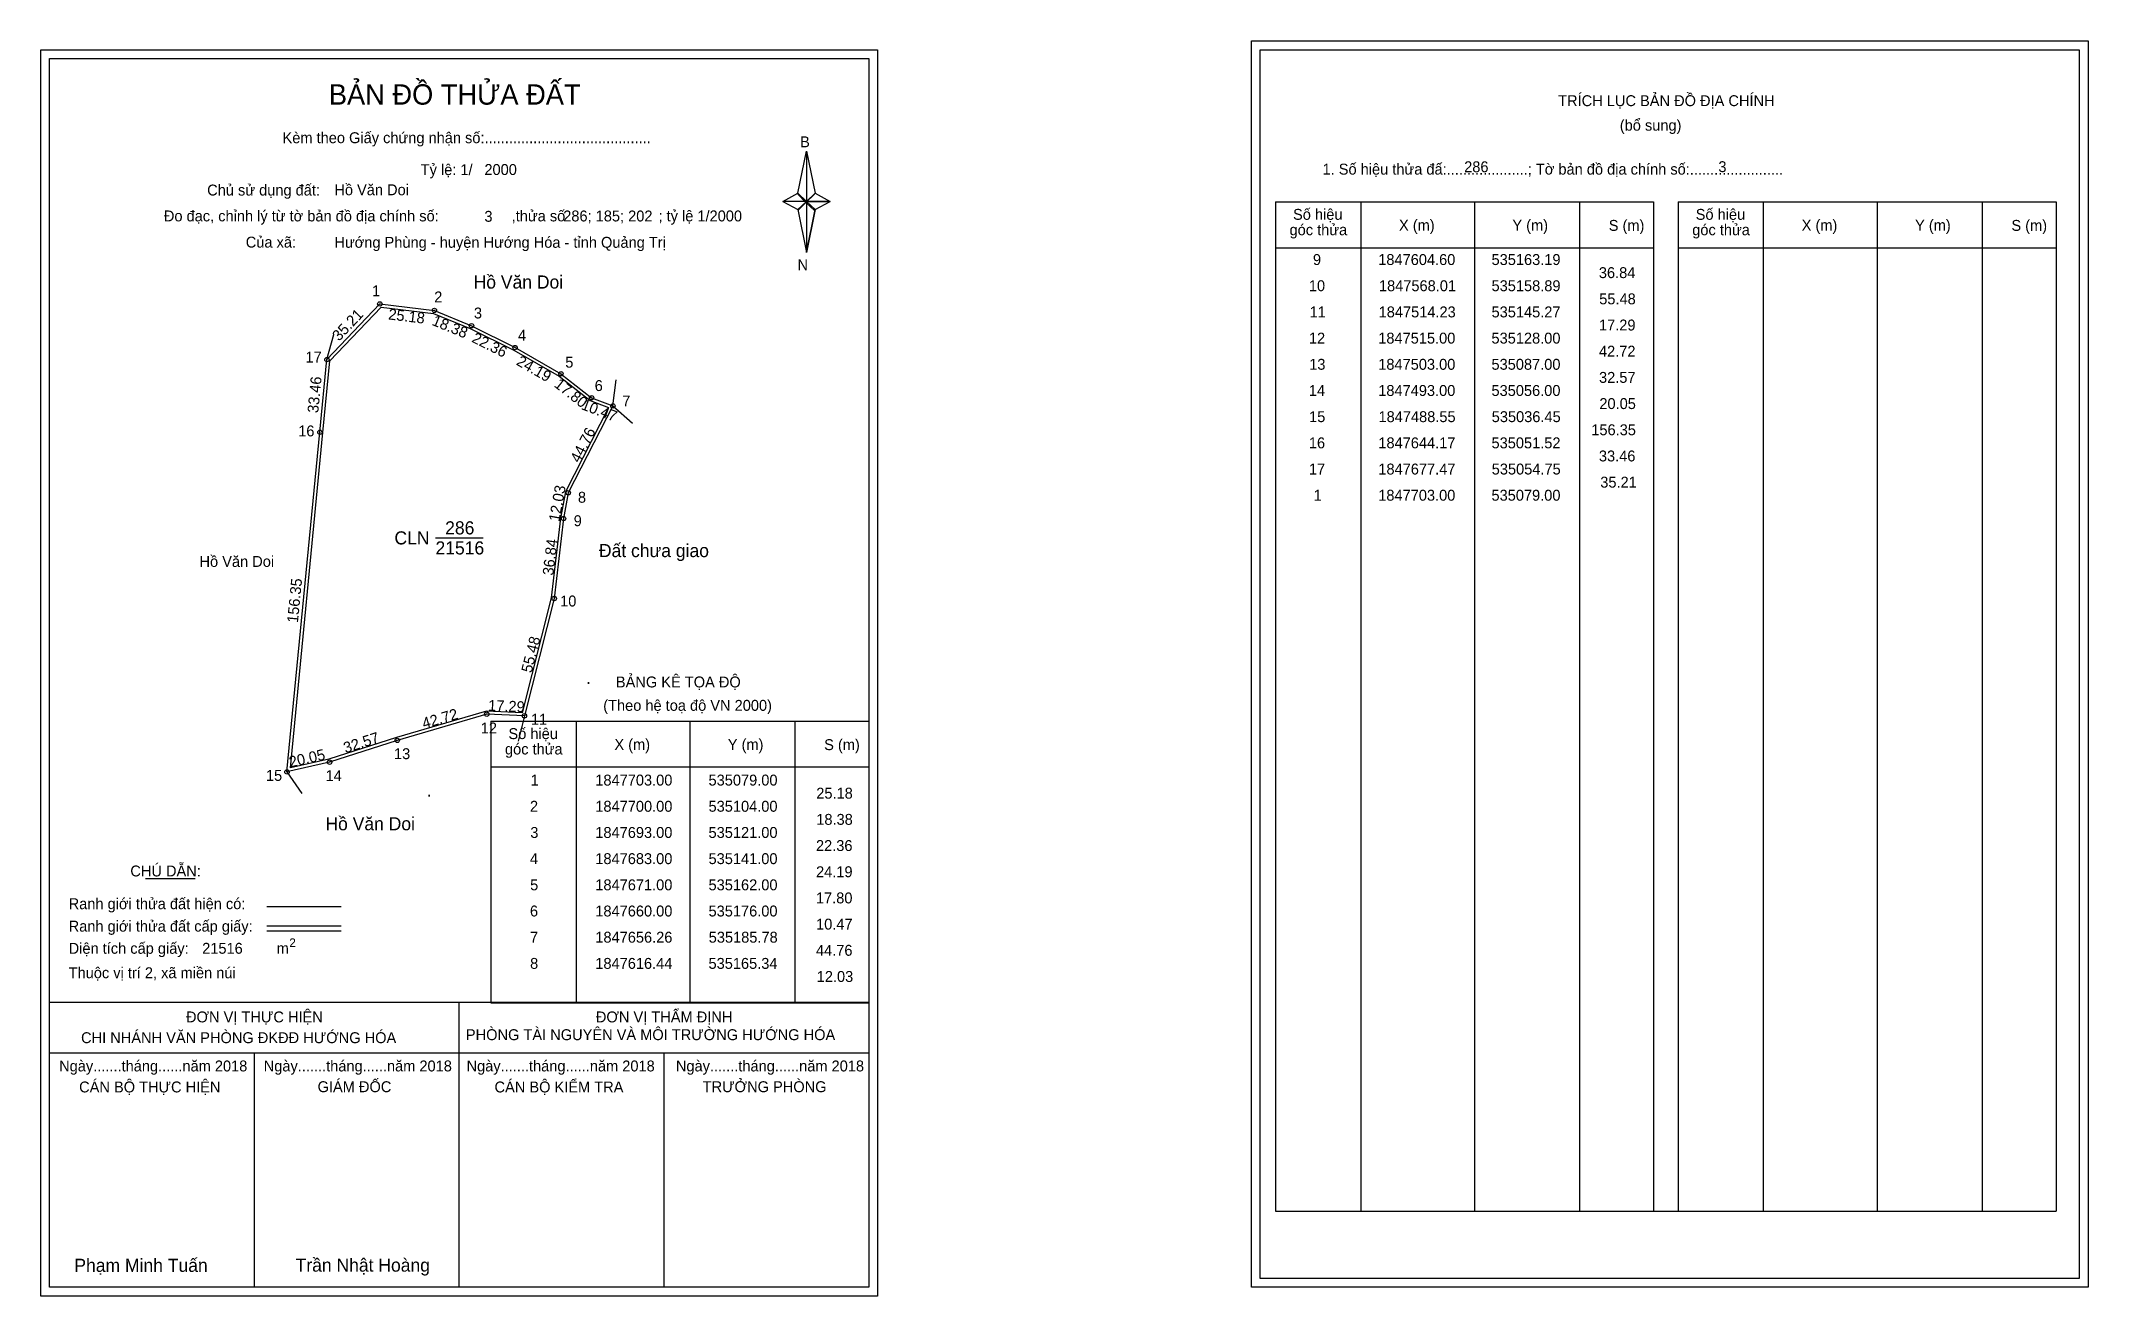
# Model space of a CAD drawing. Extents: x 534924 to 535862, y 1847248 to 1847824.
import ezdxf

# ---------------------------------------------------------------- set-up
doc = ezdxf.new("R2010")
doc.units = 0
for name, color, linetype in [('Level 1', 7, 'Continuous'), ('Level 10', 7, 'Continuous'), ('Level 11', 7, 'Continuous'), ('Level 13', 7, 'Continuous'), ('Level 27', 7, 'Continuous'), ('Level 3', 7, 'Continuous'), ('Level 36', 7, 'Continuous'), ('Level 49', 7, 'Continuous'), ('Level 53', 7, 'Continuous'), ('Level 55', 7, 'Continuous'), ('Level 6', 7, 'Continuous'), ('Level 60', 7, 'Continuous'), ('Level 63', 7, 'Continuous'), ('Level 9', 7, 'Continuous')]:
    doc.layers.add(name, color=color, linetype=linetype)

msp = doc.modelspace()

# ---------------------------------------------------------------- linework, layer by layer
at = {"layer": 'Level 1'}
for p, q in [((535482.35, 1847819.5), (535482.35, 1847819.5)), ((534927.71, 1847815.5), (534927.71, 1847815.5)), ((535270.55, 1847753.74), (535274.49, 1847773.02)), ((535274.49, 1847773.02), (535274.49, 1847749.97)), ((535274.49, 1847773.02), (535278.42, 1847753.74)), ((535263.66, 1847749.97), (535270.55, 1847753.74)), ((535270.55, 1847753.74), (535274.49, 1847749.97)), ((535278.42, 1847753.74), (535274.49, 1847749.97)), ((535274.19, 1847749.53), (535270.55, 1847753.3)), ((535274.49, 1847749.97), (535270.55, 1847746.29)), ((535274.19, 1847749.53), (535270.55, 1847745.85)), ((535270.55, 1847745.85), (535274.19, 1847749.53)), ((535270.55, 1847746.29), (535274.49, 1847726.57)), ((535278.13, 1847753.3), (535274.19, 1847749.53)), ((535274.19, 1847749.53), (535278.13, 1847753.3)), ((535278.13, 1847745.85), (535274.19, 1847749.53)), ((535274.49, 1847749.97), (535274.49, 1847726.57)), ((535274.49, 1847749.97), (535285.31, 1847749.97)), ((535274.49, 1847749.97), (535278.42, 1847746.29)), ((535278.42, 1847746.29), (535274.49, 1847726.57)), ((535278.42, 1847746.29), (535285.31, 1847749.97)), ((535489.42, 1847749.79), (535662.62, 1847749.79)), ((535528.6, 1847287.26), (535528.6, 1847749.79)), ((535580.74, 1847287.26), (535580.74, 1847749.79)), ((535628.69, 1847749.79), (535628.69, 1847287.26)), ((535662.62, 1847749.79), (535662.62, 1847287.26)), ((535673.93, 1847749.79), (535847.14, 1847749.79)), ((535713.11, 1847287.26), (535713.11, 1847749.79)), ((535765.26, 1847287.26), (535765.26, 1847749.79)), ((535813.2, 1847749.79), (535813.2, 1847287.26)), ((535847.14, 1847749.79), (535847.14, 1847287.26)), ((535489.42, 1847728.74), (535662.62, 1847728.74)), ((535673.93, 1847728.74), (535847.14, 1847728.74)), ((535129.9, 1847511.85), (535303.1, 1847511.85)), ((535169.08, 1847382.8), (535169.08, 1847511.85)), ((535221.22, 1847382.8), (535221.22, 1847511.85)), ((535269.16, 1847511.85), (535269.16, 1847382.8)), ((535129.9, 1847490.79), (535303.1, 1847490.79)), ((534971.54, 1847439.63), (534994.35, 1847439.63)), ((535027.27, 1847426.82), (535061.3, 1847426.82)), ((535027.27, 1847417.93), (535061.3, 1847417.93)), ((535027.27, 1847415.74), (535061.3, 1847415.74)), ((535141.36, 1847382.8), (534927.7, 1847382.8)), ((535303.1, 1847382.8), (535093.42, 1847382.8)), ((535115.4, 1847252.35), (535115.4, 1847382.8)), ((535129.9, 1847382.79), (535303.1, 1847382.79)), ((535303.1, 1847359.7), (534927.7, 1847359.7)), ((535021.55, 1847252.35), (535021.55, 1847359.7)), ((535209.25, 1847252.35), (535209.25, 1847359.7)), ((535489.42, 1847287.26), (535847.14, 1847287.26)), ((535303.1, 1847252.35), (535303.1, 1847252.35)), ((535857.75, 1847256.35), (535857.75, 1847256.35))]:
    msp.add_line(p, q, dxfattribs=at)
for points in [[(535270.55, 1847753.74), (535274.49, 1847773.02), (535274.49, 1847749.97)], [(535274.49, 1847749.97), (535278.42, 1847753.74), (535285.31, 1847749.97)], [(535263.66, 1847749.97), (535270.55, 1847746.29), (535274.49, 1847749.97)], [(535274.49, 1847749.97), (535274.49, 1847726.57), (535278.42, 1847746.29)]]:
    msp.add_lwpolyline(points, close=True, dxfattribs=at)
at = {"layer": 'Level 10'}
for p, q in [((535054.75, 1847677.47), (535079, 1847703)), ((535176, 1847660), (535185.78, 1847656.26))]:
    msp.add_line(p, q, dxfattribs=at)
for points in [[(535054.75, 1847677.47), (535079, 1847703), (535104, 1847700), (535121, 1847693), (535141, 1847683), (535162, 1847671), (535176, 1847660), (535185.78, 1847656.26), (535165.34, 1847616.44), (535163.19, 1847604.6), (535158.89, 1847568.01), (535145.27, 1847514.23), (535128, 1847515), (535087, 1847503), (535056, 1847493), (535036.45, 1847488.55), (535051.52, 1847644.17)], [(535056.1, 1847676.86), (535079.53, 1847701.53), (535103.64, 1847698.63), (535120.42, 1847691.72), (535140.34, 1847681.77), (535161.22, 1847669.84), (535175.3, 1847658.77), (535183.82, 1847655.51), (535164, 1847616.89), (535161.8, 1847604.81), (535157.51, 1847568.26), (535144.19, 1847515.68), (535127.83, 1847516.41), (535086.59, 1847504.34), (535055.63, 1847494.35), (535038.03, 1847490.35), (535052.91, 1847644.03)]]:
    msp.add_lwpolyline(points, close=True, dxfattribs=at)
at = {"layer": 'Level 11'}
for centre in [(535079, 1847703), (535104, 1847700), (535121, 1847693), (535141, 1847683), (535054.75, 1847677.47), (535054.75, 1847677.47), (535162, 1847671), (535176, 1847660), (535185.78, 1847656.26), (535051.52, 1847644.17), (535165.34, 1847616.44), (535163.19, 1847604.6), (535158.89, 1847568.01), (535128, 1847515), (535145.27, 1847514.23), (535087, 1847503), (535056, 1847493), (535036.45, 1847488.55)]:
    msp.add_circle(centre, 1, dxfattribs=at)
at = {"layer": 'Level 13'}
msp.add_line((535105.24, 1847595.77), (535117.99, 1847595.77), dxfattribs=at)
at = {"layer": 'Level 27'}
for p, q in [((535054.75, 1847677.47), (535057.97, 1847689.03)), ((535185.78, 1847656.26), (535187.27, 1847668.17)), ((535185.78, 1847656.26), (535194.76, 1847648.3)), ((535145.27, 1847514.23), (535142.32, 1847502.6)), ((535036.45, 1847488.55), (535043.31, 1847478.7))]:
    msp.add_line(p, q, dxfattribs=at)
at = {"layer": 'Level 3'}
for p, q in [((535489.42, 1847749.79), (535489.42, 1847287.26)), ((535673.93, 1847749.79), (535673.93, 1847287.26)), ((535129.9, 1847511.85), (535129.9, 1847382.8))]:
    msp.add_line(p, q, dxfattribs=at)
at = {"layer": 'Level 63'}
for points in [[(534923.7, 1847819.5), (535307.1, 1847819.5), (535307.1, 1847248.35), (534923.7, 1847248.35)], [(535478.36, 1847823.5), (535861.76, 1847823.5), (535861.76, 1847252.35), (535478.36, 1847252.35)], [(535482.36, 1847819.5), (535857.76, 1847819.5), (535857.76, 1847256.35), (535482.36, 1847256.35)], [(534927.7, 1847815.5), (535303.1, 1847815.5), (535303.1, 1847252.35), (534927.7, 1847252.35)]]:
    msp.add_lwpolyline(points, close=True, dxfattribs=at)
at = {"layer": 'Level 9'}
msp.add_line((535104.49, 1847595.78), (535126.33, 1847595.78), dxfattribs=at)

# ---------------------------------------------------------------- texts
at = {"layer": 'Level 1'}
for s, height, p in [('BẢN ĐỒ THỬA ĐẤT', 9.3313, (535055.64, 1847794.31)), ('TRÍCH LỤC BẢN ĐỒ ĐỊA CHÍNH', 5, (535618.94, 1847793.62)), ('Kèm theo Giấy chứng nhận số:.........................................', 5, (535034.4, 1847776.65)), ('(bổ sung)', 5, (535647.19, 1847782.38)), ('B', 5, (535271.57, 1847774.77)), ('1. Số hiệu thửa đấ:....................; Tờ bản đồ địa chính số:.......................', 5, (535510.97, 1847762.26)), ('Chủ sử dụng đất:', 5, (534999.88, 1847752.67)), ('Đo đạc, chỉnh lý từ tờ bản đồ địa chính số:                  ,thửa số                       ; tỷ lệ 1/2000', 5, (534980.03, 1847740.81)), ('Số hiệu', 5, (535497.45, 1847741.53)), ('Số hiệu', 5, (535681.97, 1847741.53)), ('góc thửa', 5, (535495.86, 1847734.47)), ('X (m)', 5, (535546.01, 1847736.58)), ('Y (m)', 5, (535597.97, 1847736.58)), ('S (m)', 5, (535642.12, 1847736.48)), ('góc thửa', 5, (535680.38, 1847734.47)), ('X (m)', 5, (535730.53, 1847736.58)), ('Y (m)', 5, (535782.48, 1847736.58)), ('S (m)', 5, (535826.64, 1847736.48)), ('Của xã:', 5, (535017.56, 1847728.81)), ('N', 5, (535270.37, 1847718.43)), ('BẢNG KÊ TỌA ĐỘ', 5, (535187.16, 1847527.25)), ('(Theo hệ toạ độ VN 2000)', 5, (535181.36, 1847516.53)), ('góc thửa', 5, (535136.34, 1847496.52)), ('Số hiệu', 5, (535137.93, 1847503.58)), ('X (m)', 5, (535186.49, 1847498.63)), ('Y (m)', 5, (535238.44, 1847498.63)), ('S (m)', 5, (535282.6, 1847498.53)), ('CHÚ DẪN:', 5, (534964.66, 1847440.64)), ('Ranh giới thửa đất hiện có:', 5, (534936.4, 1847425.64)), ('Ranh giới thửa đất cấp giấy:', 5, (534936.4, 1847415.36)), ('Diện tích cấp giấy:', 5, (534936.4, 1847405.2)), ('m', 5, (535031.71, 1847405.24)), ('2', 4, (535037.51, 1847408.26)), ('Thuộc vị trí 2, xã miền núi', 5, (534936.4, 1847394)), ('ĐƠN VỊ THỰC HIỆN', 5, (534990.17, 1847373.76)), ('ĐƠN VỊ THẨM ĐỊNH', 5, (535177.98, 1847373.76)), ('CHI NHÁNH VĂN PHÒNG ĐKĐĐ HƯỚNG HÓA', 5, (534942.09, 1847364.24)), ('PHÒNG TÀI NGUYÊN VÀ MÔI TRƯỜNG HƯỚNG HÓA', 5, (535118.43, 1847365.62)), ('Ngày.......tháng......năm 2018', 5, (534932.04, 1847351.29)), ('Ngày.......tháng......năm 2018', 5, (535025.78, 1847351.29)), ('Ngày.......tháng......năm 2018', 5, (535118.73, 1847351.29)), ('Ngày.......tháng......năm 2018', 5, (535214.65, 1847351.29)), ('CÁN BỘ THỰC HIỆN', 5, (534941.2, 1847341.66)), ('GIÁM ĐỐC', 5, (535050.47, 1847341.78)), ('CÁN BỘ KIỂM TRA', 5, (535131.55, 1847341.66)), ('TRƯỞNG PHÒNG', 5, (535226.93, 1847341.78)), ('Phạm Minh Tuấn', 6, (534939.02, 1847259.43)), ('Trần Nhật Hoàng', 6, (535040.41, 1847259.53))]:
    msp.add_text(s, height=height, dxfattribs=at).set_placement(p)
at = {"layer": 'Level 11'}
msp.add_text('Tỷ lệ: 1/', height=5, dxfattribs=at).set_placement((535097.72, 1847762.03))
at = {"layer": 'Level 13'}
for s, p in [('286', (535108.93, 1847597.38)), ('CLN', (535085.7, 1847592.78)), ('21516', (535104.5, 1847588.18))]:
    msp.add_text(s, height=6, dxfattribs=at).set_placement(p)
at = {"layer": 'Level 36'}
for p in [(535128.15, 1847710.04), (535173.54, 1847528.79), (535100.55, 1847477.21)]:
    msp.add_text('.', height=6, dxfattribs=at).set_placement(p)
at = {"layer": 'Level 49'}
for s, rotation, p in [('35.21', 46.47293, (535060.3, 1847685.64)), ('25.18', 353.15723, (535082.67, 1847695.91)), ('18.38', 337.61986, (535102.5, 1847693.48)), ('22.36', 333.43495, (535120.74, 1847685.75)), ('24.19', 330.25512, (535141.15, 1847675.31)), ('33.46', 84.45981, (535050.75, 1847652.84)), ('17.80', 321.84277, (535158.49, 1847665.36)), ('10.47', 339.07249, (535170.92, 1847654.87)), ('44.76', 62.82812, (535170.41, 1847629.81)), ('12.03', 79.70793, (535161.26, 1847602.93)), ('36.84', 83.29743, (535158.5, 1847578.36)), ('156.35', 84.46881, (535041.44, 1847556.65)), ('55.48', 75.78842, (535148.54, 1847533.66)), ('17.29', 357.4471, (535128.56, 1847516.58)), ('42.72', 16.31385, (535099.22, 1847508.24)), ('32.57', 17.8787, (535063.26, 1847497.02)), ('20.05', 12.82327, (535038, 1847490.54))]:
    msp.add_text(s, height=5, rotation=rotation, dxfattribs=at).set_placement(p)
at = {"layer": 'Level 53'}
for s, p in [('9', (535506.57, 1847720.82)), ('1847604.60', (535536.5, 1847720.82)), ('535163.19', (535588.42, 1847720.82)), ('36.84', (535637.59, 1847714.82)), ('10', (535504.7, 1847708.82)), ('1847568.01', (535536.82, 1847708.82)), ('535158.89', (535588.42, 1847708.82)), ('55.48', (535637.76, 1847702.82)), ('11', (535505.02, 1847696.82)), ('1847514.23', (535536.68, 1847696.82)), ('535145.27', (535588.42, 1847696.82)), ('12', (535504.72, 1847684.82)), ('1847515.00', (535536.5, 1847684.82)), ('535128.00', (535588.39, 1847684.82)), ('17.29', (535637.65, 1847690.82)), ('42.72', (535637.64, 1847678.82)), ('13', (535504.87, 1847672.82)), ('1847503.00', (535536.5, 1847672.82)), ('535087.00', (535588.39, 1847672.82)), ('32.57', (535637.67, 1847666.82)), ('14', (535504.69, 1847660.82)), ('1847493.00', (535536.5, 1847660.82)), ('535056.00', (535588.39, 1847660.82)), ('20.05', (535637.82, 1847654.82)), ('15', (535504.81, 1847648.82)), ('1847488.55', (535536.62, 1847648.82)), ('535036.45', (535588.5, 1847648.82)), ('16', (535504.71, 1847636.82)), ('1847644.17', (535536.54, 1847636.82)), ('535051.52', (535588.41, 1847636.82)), ('156.35', (535634.13, 1847642.82)), ('33.46', (535637.62, 1847630.82)), ('17', (535504.73, 1847624.82)), ('1847677.47', (535536.54, 1847624.82)), ('535054.75', (535588.5, 1847624.82)), ('35.21', (535638.24, 1847618.82)), ('1', (535506.86, 1847612.82)), ('1847703.00', (535536.5, 1847612.82)), ('535079.00', (535588.39, 1847612.82)), ('1', (535148.09, 1847482.29)), ('1847703.00', (535177.73, 1847482.29)), ('535079.00', (535229.62, 1847482.29)), ('2', (535147.79, 1847470.29)), ('1847700.00', (535177.73, 1847470.29)), ('535104.00', (535229.62, 1847470.29)), ('25.18', (535278.99, 1847476.29)), ('3', (535147.95, 1847458.29)), ('1847693.00', (535177.73, 1847458.29)), ('535121.00', (535229.62, 1847458.29)), ('18.38', (535278.99, 1847464.29)), ('22.36', (535278.85, 1847452.29)), ('4', (535147.77, 1847446.29)), ('1847683.00', (535177.73, 1847446.29)), ('535141.00', (535229.62, 1847446.29)), ('24.19', (535278.88, 1847440.29)), ('5', (535147.88, 1847434.29)), ('1847671.00', (535177.73, 1847434.29)), ('535162.00', (535229.62, 1847434.29)), ('6', (535147.78, 1847422.29)), ('1847660.00', (535177.73, 1847422.29)), ('535176.00', (535229.62, 1847422.29)), ('17.80', (535278.83, 1847428.29)), ('10.47', (535278.9, 1847416.29)), ('7', (535147.8, 1847410.29)), ('1847656.26', (535177.74, 1847410.29)), ('535185.78', (535229.7, 1847410.29)), ('44.76', (535278.85, 1847404.29)), ('8', (535147.85, 1847398.29)), ('1847616.44', (535177.73, 1847398.29)), ('535165.34', (535229.61, 1847398.29)), ('12.03', (535279.18, 1847392.29))]:
    msp.add_text(s, height=5, dxfattribs=at).set_placement(p)
at = {"layer": 'Level 55'}
for s, height, p in [('1', 0.8, (535078.78, 1847703)), ('0', 0.22, (535078.92, 1847702.78)), ('0', 0.22, (535078.92, 1847702.78)), ('2', 0.8, (535103.73, 1847700)), ('0', 0.22, (535103.92, 1847699.78)), ('0', 0.22, (535103.92, 1847699.78)), ('3', 0.8, (535120.75, 1847693)), ('0', 0.22, (535120.92, 1847692.78)), ('0', 0.22, (535120.92, 1847692.78)), ('4', 0.8, (535140.72, 1847683)), ('0', 0.22, (535140.92, 1847682.78)), ('0', 0.22, (535140.92, 1847682.78)), ('17', 0.8, (535054.19, 1847677.47)), ('0', 0.22, (535054.67, 1847677.25)), ('0', 0.22, (535054.67, 1847677.25)), ('5', 0.8, (535161.74, 1847671)), ('0', 0.22, (535161.92, 1847670.78)), ('0', 0.22, (535161.92, 1847670.78)), ('6', 0.8, (535175.73, 1847660)), ('0', 0.22, (535175.92, 1847659.78)), ('0', 0.22, (535175.92, 1847659.78)), ('7', 0.8, (535185.51, 1847656.26)), ('0', 0.22, (535185.7, 1847656.04)), ('0', 0.22, (535185.7, 1847656.04)), ('0', 0.22, (535185.7, 1847656.04)), ('16', 0.8, (535050.95, 1847644.17)), ('8', 0.8, (535165.08, 1847616.44)), ('0', 0.22, (535165.26, 1847616.22)), ('9', 0.8, (535162.92, 1847604.6)), ('0', 0.22, (535163.11, 1847604.38)), ('10', 0.8, (535158.32, 1847568.01)), ('0', 0.22, (535158.81, 1847567.79)), ('12', 0.8, (535127.43, 1847515)), ('0', 0.22, (535127.92, 1847514.78)), ('0', 0.22, (535127.92, 1847514.78)), ('11', 0.8, (535144.75, 1847514.23)), ('0', 0.22, (535145.19, 1847514.01)), ('0', 0.22, (535145.19, 1847514.01)), ('0', 0.22, (535145.19, 1847514.01)), ('13', 0.8, (535086.46, 1847503)), ('0', 0.22, (535086.92, 1847502.78)), ('0', 0.22, (535086.92, 1847502.78)), ('14', 0.8, (535055.43, 1847493)), ('0', 0.22, (535055.92, 1847492.78)), ('0', 0.22, (535055.92, 1847492.78)), ('15', 0.8, (535035.9, 1847488.55)), ('0', 0.22, (535036.37, 1847488.33)), ('0', 0.22, (535036.37, 1847488.33))]:
    msp.add_text(s, height=height, dxfattribs=at).set_placement(p)
at = {"layer": 'Level 6'}
for s, p in [('2000', (535126.91, 1847762.07)), ('286', (535575.87, 1847763.34)), ('3', (535692.36, 1847763.38)), ('Hồ Văn Doi', (535058.15, 1847752.8)), ('3', (535126.91, 1847740.63)), ('286; 185; 202', (535163.03, 1847740.79)), ('Hướng Phùng - huyện Hướng Hóa - tỉnh Quảng Trị', (535058.18, 1847728.72)), ('Hồ Văn Doi', (534996.36, 1847582.48)), ('21516', (534997.59, 1847405.21))]:
    msp.add_text(s, height=5, dxfattribs=at).set_placement(p)
at = {"layer": 'Level 60'}
for s, p in [('Hồ Văn Doi', (535121.97, 1847710.04)), ('Đất chưa giao', (535179.39, 1847586.97)), ('Hồ Văn Doi', (535054.07, 1847461.79))]:
    msp.add_text(s, height=6, dxfattribs=at).set_placement(p)
at = {"layer": 'Level 9'}
for s, p in [('1', (535075.44, 1847706.52)), ('2', (535103.92, 1847703.69)), ('3', (535122.11, 1847696.33)), ('4', (535142.3, 1847686.14)), ('17', (535044.93, 1847676.14)), ('5', (535163.97, 1847673.81)), ('6', (535177.45, 1847663.07)), ('7', (535190.09, 1847656.02)), ('16', (535041.6, 1847642.29)), ('8', (535169.77, 1847611.88)), ('9', (535167.83, 1847601.15)), ('10', (535161.62, 1847564.35)), ('12', (535125.23, 1847506.15)), ('11', (535148.23, 1847510.16)), ('13', (535085.49, 1847494.38)), ('15', (535026.81, 1847484.43)), ('14', (535054.13, 1847484.33))]:
    msp.add_text(s, height=5, dxfattribs=at).set_placement(p)

doc.saveas('drawing.dxf')
